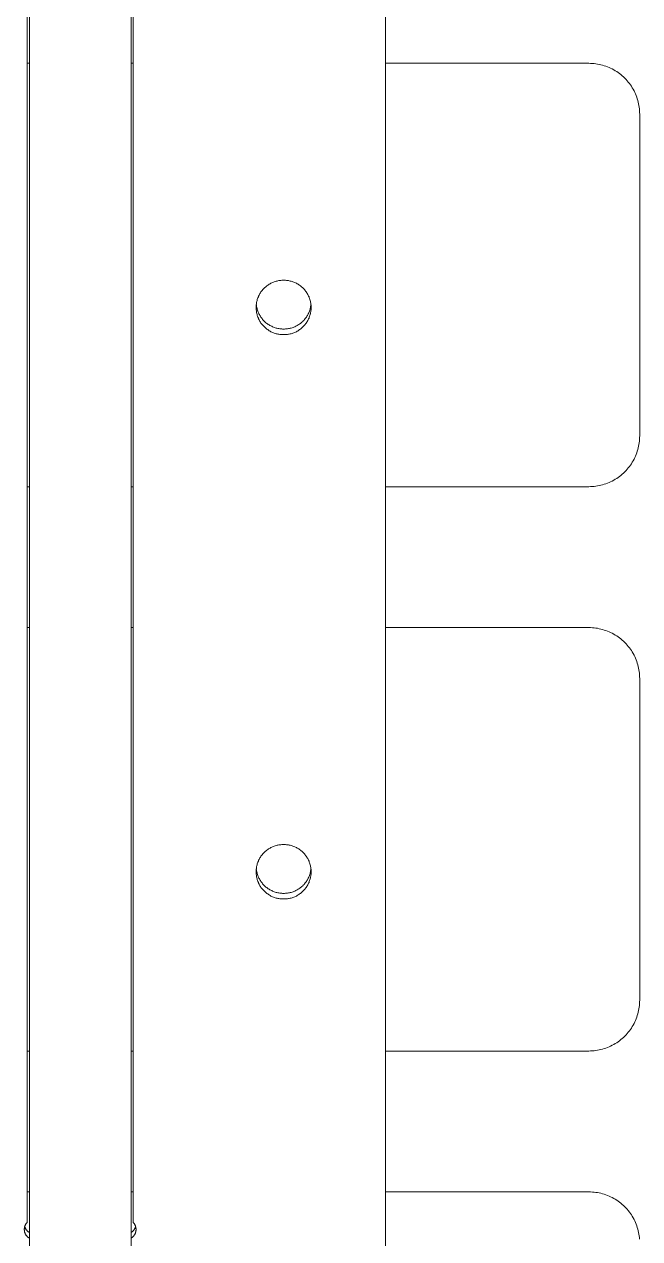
# Model space of a CAD drawing. Header units: millimetres. Extents: x -80 to 4518, y -398 to 2524.
# Drawn here: x 1636.2 to 1696.7, y 1867.6 to 1987 of the extents above; entities that cross this region are included whole.
import ezdxf

# ---------------------------------------------------------------- set-up
doc = ezdxf.new("R2010")
doc.units = ezdxf.units.MM
doc.layers.add('ZANO_R', color=7, linetype='Continuous', lineweight=0)

msp = doc.modelspace()

# ---------------------------------------------------------------- linework, layer by layer
at = {"layer": 'ZANO_R'}
for p, q in [((1636.68, 1733.85), (1636.68, 2259)), ((1646.68, 1733.85), (1646.68, 2259)), ((1671.68, 2259), (1671.68, 1833.46)), ((1636.48, 2049.04), (1636.48, 1869.22)), ((1646.88, 1869.22), (1646.88, 2049.04)), ((1636.48, 1983.13), (1636.68, 1983.13)), ((1646.68, 1983.13), (1646.88, 1983.13)), ((1671.68, 1983.13), (1691.68, 1983.13)), ((1691.68, 1983.13), (1691.85, 1983.12)), ((1691.85, 1983.12), (1692.02, 1983.12)), ((1692.02, 1983.12), (1692.19, 1983.1)), ((1692.19, 1983.1), (1692.36, 1983.08)), ((1692.36, 1983.08), (1692.53, 1983.05)), ((1692.53, 1983.05), (1692.69, 1983.02)), ((1692.69, 1983.02), (1692.86, 1982.98)), ((1692.86, 1982.98), (1693.02, 1982.94)), ((1693.02, 1982.94), (1693.19, 1982.89)), ((1693.19, 1982.89), (1693.35, 1982.84)), ((1693.35, 1982.84), (1693.51, 1982.78)), ((1693.51, 1982.78), (1693.67, 1982.71)), ((1693.67, 1982.71), (1693.82, 1982.64)), ((1693.82, 1982.64), (1693.98, 1982.57)), ((1693.98, 1982.57), (1694.13, 1982.49)), ((1694.13, 1982.49), (1694.27, 1982.4)), ((1694.27, 1982.4), (1694.42, 1982.31)), ((1694.42, 1982.31), (1694.56, 1982.21)), ((1694.56, 1982.21), (1694.7, 1982.11)), ((1694.7, 1982.11), (1694.83, 1982.01)), ((1694.83, 1982.01), (1694.96, 1981.9)), ((1694.96, 1981.9), (1695.09, 1981.78)), ((1695.09, 1981.78), (1695.21, 1981.66)), ((1695.21, 1981.66), (1695.33, 1981.54)), ((1695.33, 1981.54), (1695.44, 1981.41)), ((1695.44, 1981.41), (1695.55, 1981.28)), ((1695.55, 1981.28), (1695.66, 1981.15)), ((1695.66, 1981.15), (1695.76, 1981.01)), ((1695.76, 1981.01), (1695.86, 1980.87)), ((1695.86, 1980.87), (1695.95, 1980.72)), ((1695.95, 1980.72), (1696.03, 1980.58)), ((1696.03, 1980.58), (1696.12, 1980.43)), ((1696.12, 1980.43), (1696.19, 1980.27)), ((1696.19, 1980.27), (1696.26, 1980.12)), ((1696.26, 1980.12), (1696.33, 1979.96)), ((1696.33, 1979.96), (1696.39, 1979.8)), ((1696.39, 1979.8), (1696.44, 1979.64)), ((1696.44, 1979.64), (1696.49, 1979.48)), ((1696.49, 1979.48), (1696.53, 1979.31)), ((1696.53, 1979.31), (1696.57, 1979.14)), ((1696.57, 1979.14), (1696.6, 1978.98)), ((1696.6, 1978.98), (1696.63, 1978.81)), ((1696.63, 1978.81), (1696.65, 1978.64)), ((1696.65, 1978.64), (1696.66, 1978.47)), ((1696.66, 1978.47), (1696.67, 1978.3)), ((1696.67, 1978.3), (1696.68, 1978.13)), ((1696.68, 1974.24), (1696.68, 1978.13)), ((1696.68, 1946.51), (1696.68, 1974.24)), ((1659.69, 1960.95), (1659.63, 1960.88)), ((1659.75, 1961.01), (1659.69, 1960.95)), ((1659.82, 1961.08), (1659.75, 1961.01)), ((1659.89, 1961.14), (1659.82, 1961.08)), ((1659.96, 1961.2), (1659.89, 1961.14)), ((1660.03, 1961.26), (1659.96, 1961.2)), ((1660.11, 1961.31), (1660.03, 1961.26)), ((1660.18, 1961.36), (1660.11, 1961.31)), ((1660.26, 1961.41), (1660.18, 1961.36)), ((1660.34, 1961.46), (1660.26, 1961.41)), ((1660.42, 1961.51), (1660.34, 1961.46)), ((1660.51, 1961.55), (1660.42, 1961.51)), ((1660.59, 1961.58), (1660.51, 1961.55)), ((1660.68, 1961.62), (1660.59, 1961.58)), ((1660.76, 1961.65), (1660.68, 1961.62)), ((1660.85, 1961.68), (1660.76, 1961.65)), ((1660.94, 1961.71), (1660.85, 1961.68)), ((1661.03, 1961.73), (1660.94, 1961.71)), ((1661.12, 1961.75), (1661.03, 1961.73)), ((1661.21, 1961.77), (1661.12, 1961.75)), ((1661.31, 1961.78), (1661.21, 1961.77)), ((1661.4, 1961.79), (1661.31, 1961.78)), ((1661.49, 1961.8), (1661.4, 1961.79)), ((1661.58, 1961.8), (1661.49, 1961.8)), ((1661.68, 1961.8), (1661.58, 1961.8)), ((1661.77, 1961.8), (1661.68, 1961.8)), ((1661.86, 1961.8), (1661.77, 1961.8)), ((1661.95, 1961.79), (1661.86, 1961.8)), ((1662.05, 1961.78), (1661.95, 1961.79)), ((1662.14, 1961.77), (1662.05, 1961.78)), ((1662.23, 1961.75), (1662.14, 1961.77)), ((1662.32, 1961.73), (1662.23, 1961.75)), ((1662.41, 1961.71), (1662.32, 1961.73)), ((1662.5, 1961.68), (1662.41, 1961.71)), ((1662.59, 1961.65), (1662.5, 1961.68)), ((1662.67, 1961.62), (1662.59, 1961.65)), ((1662.76, 1961.58), (1662.67, 1961.62)), ((1662.85, 1961.55), (1662.76, 1961.58)), ((1662.93, 1961.51), (1662.85, 1961.55)), ((1663.01, 1961.46), (1662.93, 1961.51)), ((1663.09, 1961.41), (1663.01, 1961.46)), ((1663.17, 1961.36), (1663.09, 1961.41)), ((1663.25, 1961.31), (1663.17, 1961.36)), ((1663.32, 1961.26), (1663.25, 1961.31)), ((1663.39, 1961.2), (1663.32, 1961.26)), ((1663.46, 1961.14), (1663.39, 1961.2)), ((1663.53, 1961.08), (1663.46, 1961.14)), ((1663.6, 1961.01), (1663.53, 1961.08)), ((1663.66, 1960.95), (1663.6, 1961.01)), ((1663.73, 1960.88), (1663.66, 1960.95)), ((1659.04, 1959.73), (1659.02, 1959.64)), ((1659.07, 1959.82), (1659.04, 1959.73)), ((1659.09, 1959.91), (1659.07, 1959.82)), ((1659.12, 1960), (1659.09, 1959.91)), ((1659.15, 1960.08), (1659.12, 1960)), ((1659.19, 1960.17), (1659.15, 1960.08)), ((1659.22, 1960.25), (1659.19, 1960.17)), ((1659.26, 1960.34), (1659.22, 1960.25)), ((1659.31, 1960.42), (1659.26, 1960.34)), ((1659.35, 1960.5), (1659.31, 1960.42)), ((1659.4, 1960.58), (1659.35, 1960.5)), ((1659.45, 1960.66), (1659.4, 1960.58)), ((1659.51, 1960.73), (1659.45, 1960.66)), ((1659.57, 1960.81), (1659.51, 1960.73)), ((1659.63, 1960.88), (1659.57, 1960.81)), ((1663.79, 1960.81), (1663.73, 1960.88)), ((1663.84, 1960.73), (1663.79, 1960.81)), ((1663.9, 1960.66), (1663.84, 1960.73)), ((1663.95, 1960.58), (1663.9, 1960.66)), ((1664, 1960.5), (1663.95, 1960.58)), ((1664.04, 1960.42), (1664, 1960.5)), ((1664.09, 1960.34), (1664.04, 1960.42)), ((1664.13, 1960.25), (1664.09, 1960.34)), ((1664.17, 1960.17), (1664.13, 1960.25)), ((1664.2, 1960.08), (1664.17, 1960.17)), ((1664.23, 1960), (1664.2, 1960.08)), ((1664.26, 1959.91), (1664.23, 1960)), ((1664.29, 1959.82), (1664.26, 1959.91)), ((1664.31, 1959.73), (1664.29, 1959.82)), ((1664.33, 1959.64), (1664.31, 1959.73)), ((1658.99, 1959.36), (1658.98, 1959.27)), ((1658.98, 1959.27), (1658.98, 1959.18)), ((1658.98, 1959.18), (1658.98, 1959.08)), ((1658.98, 1959.08), (1658.98, 1958.99)), ((1658.98, 1958.99), (1658.99, 1958.9)), ((1659, 1959.45), (1658.99, 1959.36)), ((1659, 1959.31), (1658.99, 1959.41)), ((1658.99, 1958.9), (1659, 1958.8)), ((1659.01, 1959.55), (1659, 1959.45)), ((1659.02, 1959.22), (1659, 1959.31)), ((1659, 1958.8), (1659.01, 1958.71)), ((1659.02, 1959.64), (1659.01, 1959.55)), ((1659.01, 1958.71), (1659.02, 1958.62)), ((1659.04, 1959.13), (1659.02, 1959.22)), ((1659.02, 1958.62), (1659.04, 1958.53)), ((1659.06, 1959.04), (1659.04, 1959.13)), ((1659.08, 1958.95), (1659.06, 1959.04)), ((1659.11, 1958.86), (1659.08, 1958.95)), ((1659.14, 1958.77), (1659.11, 1958.86)), ((1659.17, 1958.68), (1659.14, 1958.77)), ((1659.21, 1958.59), (1659.17, 1958.68)), ((1659.25, 1958.51), (1659.21, 1958.59)), ((1664.14, 1958.59), (1664.1, 1958.51)), ((1664.18, 1958.68), (1664.14, 1958.59)), ((1664.21, 1958.77), (1664.18, 1958.68)), ((1664.24, 1958.86), (1664.21, 1958.77)), ((1664.27, 1958.95), (1664.24, 1958.86)), ((1664.29, 1959.04), (1664.27, 1958.95)), ((1664.32, 1959.13), (1664.29, 1959.04)), ((1664.31, 1958.53), (1664.33, 1958.62)), ((1664.33, 1959.22), (1664.32, 1959.13)), ((1664.34, 1959.55), (1664.33, 1959.64)), ((1664.35, 1959.31), (1664.33, 1959.22)), ((1664.33, 1958.62), (1664.34, 1958.71)), ((1664.36, 1959.45), (1664.34, 1959.55)), ((1664.34, 1958.71), (1664.36, 1958.8)), ((1664.36, 1959.41), (1664.35, 1959.31)), ((1664.37, 1959.36), (1664.36, 1959.45)), ((1664.36, 1958.8), (1664.37, 1958.9)), ((1664.37, 1959.27), (1664.37, 1959.36)), ((1664.38, 1959.18), (1664.37, 1959.27)), ((1664.37, 1958.99), (1664.38, 1959.08)), ((1664.37, 1958.9), (1664.37, 1958.99)), ((1664.38, 1959.08), (1664.38, 1959.18)), ((1659.04, 1958.53), (1659.07, 1958.44)), ((1659.07, 1958.44), (1659.09, 1958.35)), ((1659.09, 1958.35), (1659.12, 1958.26)), ((1659.12, 1958.26), (1659.15, 1958.18)), ((1659.15, 1958.18), (1659.19, 1958.09)), ((1659.19, 1958.09), (1659.22, 1958)), ((1659.22, 1958), (1659.26, 1957.92)), ((1659.3, 1958.43), (1659.25, 1958.51)), ((1659.26, 1957.92), (1659.31, 1957.84)), ((1659.34, 1958.34), (1659.3, 1958.43)), ((1659.31, 1957.84), (1659.35, 1957.76)), ((1659.39, 1958.26), (1659.34, 1958.34)), ((1659.35, 1957.76), (1659.4, 1957.68)), ((1659.44, 1958.19), (1659.39, 1958.26)), ((1659.4, 1957.68), (1659.45, 1957.6)), ((1659.5, 1958.11), (1659.44, 1958.19)), ((1659.45, 1957.6), (1659.51, 1957.53)), ((1659.55, 1958.03), (1659.5, 1958.11)), ((1659.51, 1957.53), (1659.57, 1957.45)), ((1659.61, 1957.96), (1659.55, 1958.03)), ((1659.57, 1957.45), (1659.63, 1957.38)), ((1659.67, 1957.89), (1659.61, 1957.96)), ((1659.63, 1957.38), (1659.69, 1957.31)), ((1659.74, 1957.82), (1659.67, 1957.89)), ((1659.8, 1957.76), (1659.74, 1957.82)), ((1659.87, 1957.69), (1659.8, 1957.76)), ((1659.94, 1957.63), (1659.87, 1957.69)), ((1660.02, 1957.57), (1659.94, 1957.63)), ((1660.09, 1957.52), (1660.02, 1957.57)), ((1660.17, 1957.46), (1660.09, 1957.52)), ((1660.25, 1957.41), (1660.17, 1957.46)), ((1660.33, 1957.36), (1660.25, 1957.41)), ((1660.41, 1957.32), (1660.33, 1957.36)), ((1663.02, 1957.36), (1662.94, 1957.32)), ((1663.1, 1957.41), (1663.02, 1957.36)), ((1663.18, 1957.46), (1663.1, 1957.41)), ((1663.26, 1957.52), (1663.18, 1957.46)), ((1663.33, 1957.57), (1663.26, 1957.52)), ((1663.41, 1957.63), (1663.33, 1957.57)), ((1663.48, 1957.69), (1663.41, 1957.63)), ((1663.55, 1957.76), (1663.48, 1957.69)), ((1663.61, 1957.82), (1663.55, 1957.76)), ((1663.68, 1957.89), (1663.61, 1957.82)), ((1663.66, 1957.31), (1663.73, 1957.38)), ((1663.74, 1957.96), (1663.68, 1957.89)), ((1663.73, 1957.38), (1663.79, 1957.45)), ((1663.8, 1958.03), (1663.74, 1957.96)), ((1663.79, 1957.45), (1663.84, 1957.53)), ((1663.86, 1958.11), (1663.8, 1958.03)), ((1663.84, 1957.53), (1663.9, 1957.6)), ((1663.91, 1958.19), (1663.86, 1958.11)), ((1663.9, 1957.6), (1663.95, 1957.68)), ((1663.96, 1958.26), (1663.91, 1958.19)), ((1663.95, 1957.68), (1664, 1957.76)), ((1664.01, 1958.34), (1663.96, 1958.26)), ((1664, 1957.76), (1664.04, 1957.84)), ((1664.06, 1958.43), (1664.01, 1958.34)), ((1664.04, 1957.84), (1664.09, 1957.92)), ((1664.1, 1958.51), (1664.06, 1958.43)), ((1664.09, 1957.92), (1664.13, 1958)), ((1664.13, 1958), (1664.17, 1958.09)), ((1664.17, 1958.09), (1664.2, 1958.18)), ((1664.2, 1958.18), (1664.23, 1958.26)), ((1664.23, 1958.26), (1664.26, 1958.35)), ((1664.26, 1958.35), (1664.29, 1958.44)), ((1664.29, 1958.44), (1664.31, 1958.53)), ((1659.69, 1957.31), (1659.75, 1957.25)), ((1659.75, 1957.25), (1659.82, 1957.18)), ((1659.82, 1957.18), (1659.89, 1957.12)), ((1659.89, 1957.12), (1659.96, 1957.06)), ((1659.96, 1957.06), (1660.03, 1957)), ((1660.03, 1957), (1660.11, 1956.95)), ((1660.11, 1956.95), (1660.18, 1956.89)), ((1660.18, 1956.89), (1660.26, 1956.84)), ((1660.26, 1956.84), (1660.34, 1956.8)), ((1660.34, 1956.8), (1660.42, 1956.75)), ((1660.5, 1957.28), (1660.41, 1957.32)), ((1660.42, 1956.75), (1660.51, 1956.71)), ((1660.58, 1957.24), (1660.5, 1957.28)), ((1660.51, 1956.71), (1660.59, 1956.67)), ((1660.67, 1957.2), (1660.58, 1957.24)), ((1660.59, 1956.67), (1660.68, 1956.64)), ((1660.76, 1957.17), (1660.67, 1957.2)), ((1660.68, 1956.64), (1660.76, 1956.61)), ((1660.84, 1957.14), (1660.76, 1957.17)), ((1660.76, 1956.61), (1660.85, 1956.58)), ((1660.93, 1957.11), (1660.84, 1957.14)), ((1660.85, 1956.58), (1660.94, 1956.55)), ((1661.02, 1957.09), (1660.93, 1957.11)), ((1660.94, 1956.55), (1661.03, 1956.53)), ((1661.12, 1957.07), (1661.02, 1957.09)), ((1661.03, 1956.53), (1661.12, 1956.51)), ((1661.21, 1957.05), (1661.12, 1957.07)), ((1661.12, 1956.51), (1661.21, 1956.49)), ((1661.3, 1957.03), (1661.21, 1957.05)), ((1661.21, 1956.49), (1661.31, 1956.48)), ((1661.39, 1957.02), (1661.3, 1957.03)), ((1661.31, 1956.48), (1661.4, 1956.47)), ((1661.49, 1957.02), (1661.39, 1957.02)), ((1661.4, 1956.47), (1661.49, 1956.46)), ((1661.58, 1957.01), (1661.49, 1957.02)), ((1661.49, 1956.46), (1661.58, 1956.46)), ((1661.68, 1957.01), (1661.58, 1957.01)), ((1661.58, 1956.46), (1661.68, 1956.46)), ((1661.77, 1957.01), (1661.68, 1957.01)), ((1661.68, 1956.46), (1661.77, 1956.46)), ((1661.86, 1957.02), (1661.77, 1957.01)), ((1661.77, 1956.46), (1661.86, 1956.46)), ((1661.96, 1957.02), (1661.86, 1957.02)), ((1661.86, 1956.46), (1661.95, 1956.47)), ((1661.95, 1956.47), (1662.05, 1956.48)), ((1662.05, 1957.03), (1661.96, 1957.02)), ((1662.14, 1957.05), (1662.05, 1957.03)), ((1662.05, 1956.48), (1662.14, 1956.49)), ((1662.24, 1957.07), (1662.14, 1957.05)), ((1662.14, 1956.49), (1662.23, 1956.51)), ((1662.23, 1956.51), (1662.32, 1956.53)), ((1662.33, 1957.09), (1662.24, 1957.07)), ((1662.32, 1956.53), (1662.41, 1956.55)), ((1662.42, 1957.11), (1662.33, 1957.09)), ((1662.41, 1956.55), (1662.5, 1956.58)), ((1662.51, 1957.14), (1662.42, 1957.11)), ((1662.5, 1956.58), (1662.59, 1956.61)), ((1662.6, 1957.17), (1662.51, 1957.14)), ((1662.59, 1956.61), (1662.67, 1956.64)), ((1662.68, 1957.2), (1662.6, 1957.17)), ((1662.67, 1956.64), (1662.76, 1956.67)), ((1662.77, 1957.24), (1662.68, 1957.2)), ((1662.76, 1956.67), (1662.85, 1956.71)), ((1662.86, 1957.28), (1662.77, 1957.24)), ((1662.85, 1956.71), (1662.93, 1956.75)), ((1662.94, 1957.32), (1662.86, 1957.28)), ((1662.93, 1956.75), (1663.01, 1956.8)), ((1663.01, 1956.8), (1663.09, 1956.84)), ((1663.09, 1956.84), (1663.17, 1956.89)), ((1663.17, 1956.89), (1663.25, 1956.95)), ((1663.25, 1956.95), (1663.32, 1957)), ((1663.32, 1957), (1663.39, 1957.06)), ((1663.39, 1957.06), (1663.46, 1957.12)), ((1663.46, 1957.12), (1663.53, 1957.18)), ((1663.53, 1957.18), (1663.6, 1957.25)), ((1663.6, 1957.25), (1663.66, 1957.31)), ((1696.57, 1945.5), (1696.53, 1945.33)), ((1696.6, 1945.66), (1696.57, 1945.5)), ((1696.63, 1945.83), (1696.6, 1945.66)), ((1696.65, 1946), (1696.63, 1945.83)), ((1696.66, 1946.17), (1696.65, 1946)), ((1696.67, 1946.34), (1696.66, 1946.17)), ((1696.68, 1946.51), (1696.67, 1946.34)), ((1696.12, 1944.21), (1696.03, 1944.06)), ((1696.19, 1944.37), (1696.12, 1944.21)), ((1696.26, 1944.52), (1696.19, 1944.37)), ((1696.33, 1944.68), (1696.26, 1944.52)), ((1696.39, 1944.84), (1696.33, 1944.68)), ((1696.44, 1945), (1696.39, 1944.84)), ((1696.49, 1945.16), (1696.44, 1945)), ((1696.53, 1945.33), (1696.49, 1945.16)), ((1695.33, 1943.1), (1695.21, 1942.98)), ((1695.44, 1943.23), (1695.33, 1943.1)), ((1695.55, 1943.36), (1695.44, 1943.23)), ((1695.66, 1943.49), (1695.55, 1943.36)), ((1695.76, 1943.63), (1695.66, 1943.49)), ((1695.86, 1943.77), (1695.76, 1943.63)), ((1695.95, 1943.92), (1695.86, 1943.77)), ((1696.03, 1944.06), (1695.95, 1943.92)), ((1693.51, 1941.86), (1693.35, 1941.8)), ((1693.67, 1941.93), (1693.51, 1941.86)), ((1693.82, 1942), (1693.67, 1941.93)), ((1693.98, 1942.07), (1693.82, 1942)), ((1694.13, 1942.15), (1693.98, 1942.07)), ((1694.27, 1942.24), (1694.13, 1942.15)), ((1694.42, 1942.33), (1694.27, 1942.24)), ((1694.56, 1942.43), (1694.42, 1942.33)), ((1694.7, 1942.53), (1694.56, 1942.43)), ((1694.83, 1942.63), (1694.7, 1942.53)), ((1694.96, 1942.74), (1694.83, 1942.63)), ((1695.09, 1942.86), (1694.96, 1942.74)), ((1695.21, 1942.98), (1695.09, 1942.86)), ((1636.68, 1941.51), (1636.48, 1941.51)), ((1646.88, 1941.51), (1646.68, 1941.51)), ((1691.68, 1941.51), (1671.68, 1941.51)), ((1691.85, 1941.52), (1691.68, 1941.51)), ((1692.02, 1941.52), (1691.85, 1941.52)), ((1692.19, 1941.54), (1692.02, 1941.52)), ((1692.36, 1941.56), (1692.19, 1941.54)), ((1692.53, 1941.59), (1692.36, 1941.56)), ((1692.69, 1941.62), (1692.53, 1941.59)), ((1692.86, 1941.66), (1692.69, 1941.62)), ((1693.02, 1941.7), (1692.86, 1941.66)), ((1693.19, 1941.75), (1693.02, 1941.7)), ((1693.35, 1941.8), (1693.19, 1941.75)), ((1636.48, 1927.67), (1636.68, 1927.67)), ((1646.68, 1927.67), (1646.88, 1927.67)), ((1671.68, 1927.67), (1691.68, 1927.67)), ((1691.68, 1927.67), (1691.85, 1927.67)), ((1691.85, 1927.67), (1692.02, 1927.66)), ((1692.02, 1927.66), (1692.19, 1927.64)), ((1692.19, 1927.64), (1692.36, 1927.62)), ((1692.36, 1927.62), (1692.53, 1927.6)), ((1692.53, 1927.6), (1692.69, 1927.56)), ((1692.69, 1927.56), (1692.86, 1927.53)), ((1692.86, 1927.53), (1693.02, 1927.48)), ((1693.02, 1927.48), (1693.19, 1927.43)), ((1693.19, 1927.43), (1693.35, 1927.38)), ((1693.35, 1927.38), (1693.51, 1927.32)), ((1693.51, 1927.32), (1693.67, 1927.25)), ((1693.67, 1927.25), (1693.82, 1927.18)), ((1693.82, 1927.18), (1693.98, 1927.11)), ((1693.98, 1927.11), (1694.13, 1927.03)), ((1694.13, 1927.03), (1694.27, 1926.94)), ((1694.27, 1926.94), (1694.42, 1926.85)), ((1694.42, 1926.85), (1694.56, 1926.75)), ((1694.56, 1926.75), (1694.7, 1926.65)), ((1694.7, 1926.65), (1694.83, 1926.55)), ((1694.83, 1926.55), (1694.96, 1926.44)), ((1694.96, 1926.44), (1695.09, 1926.32)), ((1695.09, 1926.32), (1695.21, 1926.2)), ((1695.21, 1926.2), (1695.33, 1926.08)), ((1695.33, 1926.08), (1695.44, 1925.95)), ((1695.44, 1925.95), (1695.55, 1925.82)), ((1695.55, 1925.82), (1695.66, 1925.69)), ((1695.66, 1925.69), (1695.76, 1925.55)), ((1695.76, 1925.55), (1695.86, 1925.41)), ((1695.86, 1925.41), (1695.95, 1925.27)), ((1695.95, 1925.27), (1696.03, 1925.12)), ((1696.03, 1925.12), (1696.12, 1924.97)), ((1696.12, 1924.97), (1696.19, 1924.82)), ((1696.19, 1924.82), (1696.26, 1924.66)), ((1696.26, 1924.66), (1696.33, 1924.5)), ((1696.33, 1924.5), (1696.39, 1924.34)), ((1696.39, 1924.34), (1696.44, 1924.18)), ((1696.44, 1924.18), (1696.49, 1924.02)), ((1696.49, 1924.02), (1696.53, 1923.85)), ((1696.53, 1923.85), (1696.57, 1923.69)), ((1696.57, 1923.69), (1696.6, 1923.52)), ((1696.6, 1923.52), (1696.63, 1923.35)), ((1696.63, 1923.35), (1696.65, 1923.18)), ((1696.65, 1923.18), (1696.66, 1923.01)), ((1696.66, 1923.01), (1696.67, 1922.84)), ((1696.67, 1922.84), (1696.68, 1922.67)), ((1696.68, 1918.78), (1696.68, 1922.67)), ((1696.68, 1891.05), (1696.68, 1918.78)), ((1660.42, 1906.05), (1660.34, 1906)), ((1660.51, 1906.09), (1660.42, 1906.05)), ((1660.59, 1906.13), (1660.51, 1906.09)), ((1660.68, 1906.16), (1660.59, 1906.13)), ((1660.76, 1906.19), (1660.68, 1906.16)), ((1660.85, 1906.22), (1660.76, 1906.19)), ((1660.94, 1906.25), (1660.85, 1906.22)), ((1661.03, 1906.27), (1660.94, 1906.25)), ((1661.12, 1906.29), (1661.03, 1906.27)), ((1661.21, 1906.31), (1661.12, 1906.29)), ((1661.31, 1906.32), (1661.21, 1906.31)), ((1661.4, 1906.33), (1661.31, 1906.32)), ((1661.49, 1906.34), (1661.4, 1906.33)), ((1661.58, 1906.34), (1661.49, 1906.34)), ((1661.68, 1906.34), (1661.58, 1906.34)), ((1661.77, 1906.34), (1661.68, 1906.34)), ((1661.86, 1906.34), (1661.77, 1906.34)), ((1661.95, 1906.33), (1661.86, 1906.34)), ((1662.05, 1906.32), (1661.95, 1906.33)), ((1662.14, 1906.31), (1662.05, 1906.32)), ((1662.23, 1906.29), (1662.14, 1906.31)), ((1662.32, 1906.27), (1662.23, 1906.29)), ((1662.41, 1906.25), (1662.32, 1906.27)), ((1662.5, 1906.22), (1662.41, 1906.25)), ((1662.59, 1906.19), (1662.5, 1906.22)), ((1662.67, 1906.16), (1662.59, 1906.19)), ((1662.76, 1906.13), (1662.67, 1906.16)), ((1662.85, 1906.09), (1662.76, 1906.13)), ((1662.93, 1906.05), (1662.85, 1906.09)), ((1663.01, 1906), (1662.93, 1906.05)), ((1659.26, 1904.88), (1659.22, 1904.8)), ((1659.31, 1904.96), (1659.26, 1904.88)), ((1659.35, 1905.04), (1659.31, 1904.96)), ((1659.4, 1905.12), (1659.35, 1905.04)), ((1659.45, 1905.2), (1659.4, 1905.12)), ((1659.51, 1905.27), (1659.45, 1905.2)), ((1659.57, 1905.35), (1659.51, 1905.27)), ((1659.63, 1905.42), (1659.57, 1905.35)), ((1659.69, 1905.49), (1659.63, 1905.42)), ((1659.75, 1905.55), (1659.69, 1905.49)), ((1659.82, 1905.62), (1659.75, 1905.55)), ((1659.89, 1905.68), (1659.82, 1905.62)), ((1659.96, 1905.74), (1659.89, 1905.68)), ((1660.03, 1905.8), (1659.96, 1905.74)), ((1660.11, 1905.85), (1660.03, 1905.8)), ((1660.18, 1905.91), (1660.11, 1905.85)), ((1660.26, 1905.96), (1660.18, 1905.91)), ((1660.34, 1906), (1660.26, 1905.96)), ((1663.09, 1905.96), (1663.01, 1906)), ((1663.17, 1905.91), (1663.09, 1905.96)), ((1663.25, 1905.85), (1663.17, 1905.91)), ((1663.32, 1905.8), (1663.25, 1905.85)), ((1663.39, 1905.74), (1663.32, 1905.8)), ((1663.46, 1905.68), (1663.39, 1905.74)), ((1663.53, 1905.62), (1663.46, 1905.68)), ((1663.6, 1905.55), (1663.53, 1905.62)), ((1663.66, 1905.49), (1663.6, 1905.55)), ((1663.73, 1905.42), (1663.66, 1905.49)), ((1663.79, 1905.35), (1663.73, 1905.42)), ((1663.84, 1905.27), (1663.79, 1905.35)), ((1663.9, 1905.2), (1663.84, 1905.27)), ((1663.95, 1905.12), (1663.9, 1905.2)), ((1664, 1905.04), (1663.95, 1905.12)), ((1664.04, 1904.96), (1664, 1905.04)), ((1664.09, 1904.88), (1664.04, 1904.96)), ((1664.13, 1904.8), (1664.09, 1904.88)), ((1658.99, 1903.9), (1658.98, 1903.81)), ((1658.98, 1903.81), (1658.98, 1903.72)), ((1658.98, 1903.72), (1658.98, 1903.62)), ((1659, 1903.99), (1658.99, 1903.9)), ((1659, 1903.86), (1658.99, 1903.95)), ((1659.01, 1904.09), (1659, 1903.99)), ((1659.02, 1903.76), (1659, 1903.86)), ((1659.02, 1904.18), (1659.01, 1904.09)), ((1659.04, 1904.27), (1659.02, 1904.18)), ((1659.04, 1903.67), (1659.02, 1903.76)), ((1659.07, 1904.36), (1659.04, 1904.27)), ((1659.06, 1903.58), (1659.04, 1903.67)), ((1659.09, 1904.45), (1659.07, 1904.36)), ((1659.12, 1904.54), (1659.09, 1904.45)), ((1659.15, 1904.62), (1659.12, 1904.54)), ((1659.19, 1904.71), (1659.15, 1904.62)), ((1659.22, 1904.8), (1659.19, 1904.71)), ((1664.17, 1904.71), (1664.13, 1904.8)), ((1664.2, 1904.62), (1664.17, 1904.71)), ((1664.23, 1904.54), (1664.2, 1904.62)), ((1664.26, 1904.45), (1664.23, 1904.54)), ((1664.29, 1904.36), (1664.26, 1904.45)), ((1664.31, 1904.27), (1664.29, 1904.36)), ((1664.32, 1903.67), (1664.29, 1903.58)), ((1664.33, 1904.18), (1664.31, 1904.27)), ((1664.33, 1903.76), (1664.32, 1903.67)), ((1664.34, 1904.09), (1664.33, 1904.18)), ((1664.35, 1903.86), (1664.33, 1903.76)), ((1664.36, 1903.99), (1664.34, 1904.09)), ((1664.36, 1903.95), (1664.35, 1903.86)), ((1664.37, 1903.9), (1664.36, 1903.99)), ((1664.37, 1903.81), (1664.37, 1903.9)), ((1664.38, 1903.72), (1664.37, 1903.81)), ((1664.38, 1903.62), (1664.38, 1903.72)), ((1658.98, 1903.62), (1658.98, 1903.53)), ((1658.98, 1903.53), (1658.99, 1903.44)), ((1658.99, 1903.44), (1659, 1903.35)), ((1659, 1903.35), (1659.01, 1903.25)), ((1659.01, 1903.25), (1659.02, 1903.16)), ((1659.02, 1903.16), (1659.04, 1903.07)), ((1659.04, 1903.07), (1659.07, 1902.98)), ((1659.08, 1903.49), (1659.06, 1903.58)), ((1659.07, 1902.98), (1659.09, 1902.89)), ((1659.11, 1903.4), (1659.08, 1903.49)), ((1659.09, 1902.89), (1659.12, 1902.8)), ((1659.14, 1903.31), (1659.11, 1903.4)), ((1659.12, 1902.8), (1659.15, 1902.72)), ((1659.17, 1903.22), (1659.14, 1903.31)), ((1659.15, 1902.72), (1659.19, 1902.63)), ((1659.21, 1903.14), (1659.17, 1903.22)), ((1659.19, 1902.63), (1659.22, 1902.55)), ((1659.25, 1903.05), (1659.21, 1903.14)), ((1659.22, 1902.55), (1659.26, 1902.46)), ((1659.3, 1902.97), (1659.25, 1903.05)), ((1659.26, 1902.46), (1659.31, 1902.38)), ((1659.34, 1902.89), (1659.3, 1902.97)), ((1659.39, 1902.81), (1659.34, 1902.89)), ((1659.44, 1902.73), (1659.39, 1902.81)), ((1659.5, 1902.65), (1659.44, 1902.73)), ((1659.55, 1902.58), (1659.5, 1902.65)), ((1659.61, 1902.5), (1659.55, 1902.58)), ((1659.67, 1902.43), (1659.61, 1902.5)), ((1663.74, 1902.5), (1663.68, 1902.43)), ((1663.8, 1902.58), (1663.74, 1902.5)), ((1663.86, 1902.65), (1663.8, 1902.58)), ((1663.91, 1902.73), (1663.86, 1902.65)), ((1663.96, 1902.81), (1663.91, 1902.73)), ((1664.01, 1902.89), (1663.96, 1902.81)), ((1664.06, 1902.97), (1664.01, 1902.89)), ((1664.04, 1902.38), (1664.09, 1902.46)), ((1664.1, 1903.05), (1664.06, 1902.97)), ((1664.09, 1902.46), (1664.13, 1902.55)), ((1664.14, 1903.14), (1664.1, 1903.05)), ((1664.13, 1902.55), (1664.17, 1902.63)), ((1664.18, 1903.22), (1664.14, 1903.14)), ((1664.17, 1902.63), (1664.2, 1902.72)), ((1664.21, 1903.31), (1664.18, 1903.22)), ((1664.2, 1902.72), (1664.23, 1902.8)), ((1664.24, 1903.4), (1664.21, 1903.31)), ((1664.23, 1902.8), (1664.26, 1902.89)), ((1664.27, 1903.49), (1664.24, 1903.4)), ((1664.26, 1902.89), (1664.29, 1902.98)), ((1664.29, 1903.58), (1664.27, 1903.49)), ((1664.29, 1902.98), (1664.31, 1903.07)), ((1664.31, 1903.07), (1664.33, 1903.16)), ((1664.33, 1903.16), (1664.34, 1903.25)), ((1664.34, 1903.25), (1664.36, 1903.35)), ((1664.36, 1903.35), (1664.37, 1903.44)), ((1664.37, 1903.53), (1664.38, 1903.62)), ((1664.37, 1903.44), (1664.37, 1903.53)), ((1659.31, 1902.38), (1659.35, 1902.3)), ((1659.35, 1902.3), (1659.4, 1902.22)), ((1659.4, 1902.22), (1659.45, 1902.14)), ((1659.45, 1902.14), (1659.51, 1902.07)), ((1659.51, 1902.07), (1659.57, 1901.99)), ((1659.57, 1901.99), (1659.63, 1901.92)), ((1659.63, 1901.92), (1659.69, 1901.85)), ((1659.74, 1902.36), (1659.67, 1902.43)), ((1659.69, 1901.85), (1659.75, 1901.79)), ((1659.8, 1902.3), (1659.74, 1902.36)), ((1659.75, 1901.79), (1659.82, 1901.72)), ((1659.87, 1902.23), (1659.8, 1902.3)), ((1659.82, 1901.72), (1659.89, 1901.66)), ((1659.94, 1902.17), (1659.87, 1902.23)), ((1659.89, 1901.66), (1659.96, 1901.6)), ((1660.02, 1902.11), (1659.94, 1902.17)), ((1659.96, 1901.6), (1660.03, 1901.54)), ((1660.09, 1902.06), (1660.02, 1902.11)), ((1660.03, 1901.54), (1660.11, 1901.49)), ((1660.17, 1902.01), (1660.09, 1902.06)), ((1660.11, 1901.49), (1660.18, 1901.44)), ((1660.25, 1901.95), (1660.17, 1902.01)), ((1660.18, 1901.44), (1660.26, 1901.39)), ((1660.33, 1901.91), (1660.25, 1901.95)), ((1660.26, 1901.39), (1660.34, 1901.34)), ((1660.41, 1901.86), (1660.33, 1901.91)), ((1660.34, 1901.34), (1660.42, 1901.29)), ((1660.5, 1901.82), (1660.41, 1901.86)), ((1660.42, 1901.29), (1660.51, 1901.25)), ((1660.58, 1901.78), (1660.5, 1901.82)), ((1660.51, 1901.25), (1660.59, 1901.22)), ((1660.67, 1901.74), (1660.58, 1901.78)), ((1660.76, 1901.71), (1660.67, 1901.74)), ((1660.84, 1901.68), (1660.76, 1901.71)), ((1660.93, 1901.65), (1660.84, 1901.68)), ((1661.02, 1901.63), (1660.93, 1901.65)), ((1661.12, 1901.61), (1661.02, 1901.63)), ((1661.21, 1901.59), (1661.12, 1901.61)), ((1661.3, 1901.58), (1661.21, 1901.59)), ((1661.39, 1901.57), (1661.3, 1901.58)), ((1661.49, 1901.56), (1661.39, 1901.57)), ((1661.58, 1901.55), (1661.49, 1901.56)), ((1661.68, 1901.55), (1661.58, 1901.55)), ((1661.77, 1901.55), (1661.68, 1901.55)), ((1661.86, 1901.56), (1661.77, 1901.55)), ((1661.96, 1901.57), (1661.86, 1901.56)), ((1662.05, 1901.58), (1661.96, 1901.57)), ((1662.14, 1901.59), (1662.05, 1901.58)), ((1662.24, 1901.61), (1662.14, 1901.59)), ((1662.33, 1901.63), (1662.24, 1901.61)), ((1662.42, 1901.65), (1662.33, 1901.63)), ((1662.51, 1901.68), (1662.42, 1901.65)), ((1662.6, 1901.71), (1662.51, 1901.68)), ((1662.68, 1901.74), (1662.6, 1901.71)), ((1662.77, 1901.78), (1662.68, 1901.74)), ((1662.76, 1901.22), (1662.85, 1901.25)), ((1662.86, 1901.82), (1662.77, 1901.78)), ((1662.85, 1901.25), (1662.93, 1901.29)), ((1662.94, 1901.86), (1662.86, 1901.82)), ((1662.93, 1901.29), (1663.01, 1901.34)), ((1663.02, 1901.91), (1662.94, 1901.86)), ((1663.01, 1901.34), (1663.09, 1901.39)), ((1663.1, 1901.95), (1663.02, 1901.91)), ((1663.09, 1901.39), (1663.17, 1901.44)), ((1663.18, 1902.01), (1663.1, 1901.95)), ((1663.17, 1901.44), (1663.25, 1901.49)), ((1663.26, 1902.06), (1663.18, 1902.01)), ((1663.25, 1901.49), (1663.32, 1901.54)), ((1663.33, 1902.11), (1663.26, 1902.06)), ((1663.32, 1901.54), (1663.39, 1901.6)), ((1663.41, 1902.17), (1663.33, 1902.11)), ((1663.39, 1901.6), (1663.46, 1901.66)), ((1663.48, 1902.23), (1663.41, 1902.17)), ((1663.46, 1901.66), (1663.53, 1901.72)), ((1663.55, 1902.3), (1663.48, 1902.23)), ((1663.53, 1901.72), (1663.6, 1901.79)), ((1663.61, 1902.36), (1663.55, 1902.3)), ((1663.6, 1901.79), (1663.66, 1901.85)), ((1663.68, 1902.43), (1663.61, 1902.36)), ((1663.66, 1901.85), (1663.73, 1901.92)), ((1663.73, 1901.92), (1663.79, 1901.99)), ((1663.79, 1901.99), (1663.84, 1902.07)), ((1663.84, 1902.07), (1663.9, 1902.14)), ((1663.9, 1902.14), (1663.95, 1902.22)), ((1663.95, 1902.22), (1664, 1902.3)), ((1664, 1902.3), (1664.04, 1902.38)), ((1660.59, 1901.22), (1660.68, 1901.18)), ((1660.68, 1901.18), (1660.76, 1901.15)), ((1660.76, 1901.15), (1660.85, 1901.12)), ((1660.85, 1901.12), (1660.94, 1901.09)), ((1660.94, 1901.09), (1661.03, 1901.07)), ((1661.03, 1901.07), (1661.12, 1901.05)), ((1661.12, 1901.05), (1661.21, 1901.03)), ((1661.21, 1901.03), (1661.31, 1901.02)), ((1661.31, 1901.02), (1661.4, 1901.01)), ((1661.4, 1901.01), (1661.49, 1901)), ((1661.49, 1901), (1661.58, 1901)), ((1661.58, 1901), (1661.68, 1901)), ((1661.68, 1901), (1661.77, 1901)), ((1661.77, 1901), (1661.86, 1901)), ((1661.86, 1901), (1661.95, 1901.01)), ((1661.95, 1901.01), (1662.05, 1901.02)), ((1662.05, 1901.02), (1662.14, 1901.03)), ((1662.14, 1901.03), (1662.23, 1901.05)), ((1662.23, 1901.05), (1662.32, 1901.07)), ((1662.32, 1901.07), (1662.41, 1901.09)), ((1662.41, 1901.09), (1662.5, 1901.12)), ((1662.5, 1901.12), (1662.59, 1901.15)), ((1662.59, 1901.15), (1662.67, 1901.18)), ((1662.67, 1901.18), (1662.76, 1901.22)), ((1696.65, 1890.54), (1696.63, 1890.37)), ((1696.66, 1890.71), (1696.65, 1890.54)), ((1696.67, 1890.88), (1696.66, 1890.71)), ((1696.68, 1891.05), (1696.67, 1890.88)), ((1696.39, 1889.38), (1696.33, 1889.22)), ((1696.44, 1889.54), (1696.39, 1889.38)), ((1696.49, 1889.71), (1696.44, 1889.54)), ((1696.53, 1889.87), (1696.49, 1889.71)), ((1696.57, 1890.04), (1696.53, 1889.87)), ((1696.6, 1890.21), (1696.57, 1890.04)), ((1696.63, 1890.37), (1696.6, 1890.21)), ((1695.76, 1888.17), (1695.66, 1888.03)), ((1695.86, 1888.31), (1695.76, 1888.17)), ((1695.95, 1888.46), (1695.86, 1888.31)), ((1696.03, 1888.6), (1695.95, 1888.46)), ((1696.12, 1888.75), (1696.03, 1888.6)), ((1696.19, 1888.91), (1696.12, 1888.75)), ((1696.26, 1889.06), (1696.19, 1888.91)), ((1696.33, 1889.22), (1696.26, 1889.06)), ((1694.56, 1886.97), (1694.42, 1886.87)), ((1694.7, 1887.07), (1694.56, 1886.97)), ((1694.83, 1887.18), (1694.7, 1887.07)), ((1694.96, 1887.29), (1694.83, 1887.18)), ((1695.09, 1887.4), (1694.96, 1887.29)), ((1695.21, 1887.52), (1695.09, 1887.4)), ((1695.33, 1887.64), (1695.21, 1887.52)), ((1695.44, 1887.77), (1695.33, 1887.64)), ((1695.55, 1887.9), (1695.44, 1887.77)), ((1695.66, 1888.03), (1695.55, 1887.9)), ((1636.68, 1886.05), (1636.48, 1886.05)), ((1646.88, 1886.05), (1646.68, 1886.05)), ((1691.68, 1886.05), (1671.68, 1886.05)), ((1691.85, 1886.06), (1691.68, 1886.05)), ((1692.02, 1886.07), (1691.85, 1886.06)), ((1692.19, 1886.08), (1692.02, 1886.07)), ((1692.36, 1886.1), (1692.19, 1886.08)), ((1692.53, 1886.13), (1692.36, 1886.1)), ((1692.69, 1886.16), (1692.53, 1886.13)), ((1692.86, 1886.2), (1692.69, 1886.16)), ((1693.02, 1886.24), (1692.86, 1886.2)), ((1693.19, 1886.29), (1693.02, 1886.24)), ((1693.35, 1886.34), (1693.19, 1886.29)), ((1693.51, 1886.4), (1693.35, 1886.34)), ((1693.67, 1886.47), (1693.51, 1886.4)), ((1693.82, 1886.54), (1693.67, 1886.47)), ((1693.98, 1886.62), (1693.82, 1886.54)), ((1694.13, 1886.7), (1693.98, 1886.62)), ((1694.27, 1886.78), (1694.13, 1886.7)), ((1694.42, 1886.87), (1694.27, 1886.78)), ((1636.48, 1872.21), (1636.68, 1872.21)), ((1646.68, 1872.21), (1646.88, 1872.21)), ((1671.68, 1872.21), (1691.68, 1872.21)), ((1691.68, 1872.21), (1691.85, 1872.21)), ((1691.85, 1872.21), (1692.02, 1872.2)), ((1692.02, 1872.2), (1692.19, 1872.18)), ((1692.19, 1872.18), (1692.36, 1872.16)), ((1692.36, 1872.16), (1692.53, 1872.14)), ((1692.53, 1872.14), (1692.69, 1872.11)), ((1692.69, 1872.11), (1692.86, 1872.07)), ((1692.86, 1872.07), (1693.02, 1872.02)), ((1693.02, 1872.02), (1693.19, 1871.98)), ((1693.19, 1871.98), (1693.35, 1871.92)), ((1693.35, 1871.92), (1693.51, 1871.86)), ((1693.51, 1871.86), (1693.67, 1871.8)), ((1693.67, 1871.8), (1693.82, 1871.73)), ((1693.82, 1871.73), (1693.98, 1871.65)), ((1693.98, 1871.65), (1694.13, 1871.57)), ((1694.13, 1871.57), (1694.27, 1871.48)), ((1694.27, 1871.48), (1694.42, 1871.39)), ((1694.42, 1871.39), (1694.56, 1871.29)), ((1694.56, 1871.29), (1694.7, 1871.19)), ((1694.7, 1871.19), (1694.83, 1871.09)), ((1694.83, 1871.09), (1694.96, 1870.98)), ((1694.96, 1870.98), (1695.09, 1870.86)), ((1695.09, 1870.86), (1695.21, 1870.75)), ((1695.21, 1870.75), (1695.33, 1870.62)), ((1695.33, 1870.62), (1695.44, 1870.5)), ((1695.44, 1870.5), (1695.55, 1870.37)), ((1695.55, 1870.37), (1695.66, 1870.23)), ((1695.66, 1870.23), (1695.76, 1870.09)), ((1636.33, 1869.03), (1636.31, 1869)), ((1636.35, 1869.06), (1636.33, 1869.03)), ((1636.37, 1869.09), (1636.35, 1869.06)), ((1636.39, 1869.12), (1636.37, 1869.09)), ((1636.41, 1869.15), (1636.39, 1869.12)), ((1636.43, 1869.17), (1636.41, 1869.15)), ((1636.45, 1869.2), (1636.43, 1869.17)), ((1636.48, 1869.22), (1636.45, 1869.2)), ((1646.9, 1869.2), (1646.88, 1869.22)), ((1646.92, 1869.17), (1646.9, 1869.2)), ((1646.94, 1869.15), (1646.92, 1869.17)), ((1646.97, 1869.12), (1646.94, 1869.15)), ((1646.99, 1869.09), (1646.97, 1869.12)), ((1647.01, 1869.06), (1646.99, 1869.09)), ((1647.02, 1869.03), (1647.01, 1869.06)), ((1647.04, 1869), (1647.02, 1869.03)), ((1695.76, 1870.09), (1695.86, 1869.95)), ((1695.86, 1869.95), (1695.95, 1869.81)), ((1695.95, 1869.81), (1696.03, 1869.66)), ((1696.03, 1869.66), (1696.12, 1869.51)), ((1696.12, 1869.51), (1696.19, 1869.36)), ((1696.19, 1869.36), (1696.26, 1869.2)), ((1696.26, 1869.2), (1696.33, 1869.04)), ((1696.33, 1869.04), (1696.39, 1868.88)), ((1636.19, 1868.62), (1636.18, 1868.58)), ((1636.18, 1868.58), (1636.18, 1868.55)), ((1636.18, 1868.55), (1636.18, 1868.51)), ((1636.18, 1868.51), (1636.18, 1868.48)), ((1636.18, 1868.48), (1636.19, 1868.45)), ((1636.2, 1868.68), (1636.19, 1868.65)), ((1636.19, 1868.65), (1636.19, 1868.62)), ((1636.19, 1868.45), (1636.19, 1868.41)), ((1636.19, 1868.41), (1636.19, 1868.38)), ((1636.19, 1868.38), (1636.2, 1868.34)), ((1636.21, 1868.75), (1636.2, 1868.72)), ((1636.2, 1868.72), (1636.2, 1868.68)), ((1636.2, 1868.34), (1636.21, 1868.31)), ((1636.22, 1868.78), (1636.21, 1868.75)), ((1636.21, 1868.31), (1636.21, 1868.28)), ((1636.21, 1868.28), (1636.22, 1868.24)), ((1636.23, 1868.82), (1636.22, 1868.78)), ((1636.22, 1868.8), (1636.23, 1868.77)), ((1636.22, 1868.24), (1636.23, 1868.21)), ((1636.24, 1868.85), (1636.23, 1868.82)), ((1636.23, 1868.77), (1636.24, 1868.73)), ((1636.23, 1868.21), (1636.24, 1868.18)), ((1636.25, 1868.88), (1636.24, 1868.85)), ((1636.24, 1868.73), (1636.26, 1868.7)), ((1636.24, 1868.18), (1636.26, 1868.15)), ((1636.26, 1868.91), (1636.25, 1868.88)), ((1636.28, 1868.94), (1636.26, 1868.91)), ((1636.26, 1868.7), (1636.27, 1868.67)), ((1636.26, 1868.15), (1636.27, 1868.12)), ((1636.27, 1868.67), (1636.29, 1868.64)), ((1636.27, 1868.12), (1636.28, 1868.09)), ((1636.29, 1868.97), (1636.28, 1868.94)), ((1636.28, 1868.09), (1636.3, 1868.06)), ((1636.31, 1869), (1636.29, 1868.97)), ((1636.29, 1868.64), (1636.3, 1868.61)), ((1636.3, 1868.61), (1636.32, 1868.58)), ((1636.3, 1868.06), (1636.32, 1868.03)), ((1636.32, 1868.58), (1636.34, 1868.55)), ((1636.32, 1868.03), (1636.33, 1868)), ((1636.33, 1868), (1636.35, 1867.97)), ((1636.34, 1868.55), (1636.35, 1868.52)), ((1636.35, 1868.52), (1636.37, 1868.49)), ((1636.35, 1867.97), (1636.37, 1867.94)), ((1636.37, 1868.49), (1636.39, 1868.47)), ((1636.37, 1867.94), (1636.39, 1867.91)), ((1636.39, 1868.47), (1636.42, 1868.44)), ((1636.39, 1867.91), (1636.42, 1867.89)), ((1636.42, 1868.44), (1636.44, 1868.41)), ((1636.42, 1867.89), (1636.44, 1867.86)), ((1636.44, 1868.41), (1636.46, 1868.39)), ((1636.44, 1867.86), (1636.46, 1867.83)), ((1636.46, 1868.39), (1636.49, 1868.37)), ((1636.46, 1867.83), (1636.49, 1867.81)), ((1636.49, 1868.37), (1636.51, 1868.34)), ((1636.51, 1868.34), (1636.54, 1868.32)), ((1636.54, 1868.32), (1636.56, 1868.3)), ((1636.56, 1868.3), (1636.59, 1868.28)), ((1636.59, 1868.28), (1636.62, 1868.26)), ((1636.62, 1868.26), (1636.65, 1868.24)), ((1636.65, 1868.24), (1636.68, 1868.22)), ((1646.68, 1868.22), (1646.71, 1868.24)), ((1646.71, 1868.24), (1646.73, 1868.26)), ((1646.73, 1868.26), (1646.76, 1868.28)), ((1646.76, 1868.28), (1646.79, 1868.3)), ((1646.79, 1868.3), (1646.82, 1868.32)), ((1646.82, 1868.32), (1646.84, 1868.34)), ((1646.84, 1868.34), (1646.87, 1868.37)), ((1646.87, 1868.37), (1646.89, 1868.39)), ((1646.87, 1867.81), (1646.89, 1867.83)), ((1646.89, 1868.39), (1646.91, 1868.41)), ((1646.89, 1867.83), (1646.91, 1867.86)), ((1646.91, 1868.41), (1646.94, 1868.44)), ((1646.91, 1867.86), (1646.94, 1867.89)), ((1646.94, 1868.44), (1646.96, 1868.47)), ((1646.94, 1867.89), (1646.96, 1867.91)), ((1646.96, 1868.47), (1646.98, 1868.49)), ((1646.96, 1867.91), (1646.98, 1867.94)), ((1646.98, 1868.49), (1647, 1868.52)), ((1646.98, 1867.94), (1647, 1867.97)), ((1647, 1868.52), (1647.02, 1868.55)), ((1647, 1867.97), (1647.02, 1868)), ((1647.02, 1868.55), (1647.03, 1868.58)), ((1647.02, 1868), (1647.04, 1868.03)), ((1647.03, 1868.58), (1647.05, 1868.61)), ((1647.06, 1868.97), (1647.04, 1869)), ((1647.04, 1868.03), (1647.05, 1868.06)), ((1647.05, 1868.61), (1647.07, 1868.64)), ((1647.05, 1868.06), (1647.07, 1868.09)), ((1647.07, 1868.94), (1647.06, 1868.97)), ((1647.09, 1868.91), (1647.07, 1868.94)), ((1647.07, 1868.64), (1647.08, 1868.67)), ((1647.07, 1868.09), (1647.08, 1868.12)), ((1647.08, 1868.67), (1647.09, 1868.7)), ((1647.08, 1868.12), (1647.1, 1868.15)), ((1647.1, 1868.88), (1647.09, 1868.91)), ((1647.09, 1868.7), (1647.11, 1868.73)), ((1647.11, 1868.85), (1647.1, 1868.88)), ((1647.1, 1868.15), (1647.11, 1868.18)), ((1647.12, 1868.82), (1647.11, 1868.85)), ((1647.11, 1868.73), (1647.12, 1868.77)), ((1647.11, 1868.18), (1647.12, 1868.21)), ((1647.13, 1868.78), (1647.12, 1868.82)), ((1647.12, 1868.77), (1647.13, 1868.8)), ((1647.12, 1868.21), (1647.13, 1868.24)), ((1647.14, 1868.75), (1647.13, 1868.78)), ((1647.13, 1868.24), (1647.14, 1868.28)), ((1647.15, 1868.72), (1647.14, 1868.75)), ((1647.14, 1868.28), (1647.15, 1868.31)), ((1647.15, 1868.68), (1647.15, 1868.72)), ((1647.16, 1868.65), (1647.15, 1868.68)), ((1647.15, 1868.34), (1647.16, 1868.38)), ((1647.15, 1868.31), (1647.15, 1868.34)), ((1647.16, 1868.62), (1647.16, 1868.65)), ((1647.17, 1868.58), (1647.16, 1868.62)), ((1647.16, 1868.41), (1647.17, 1868.45)), ((1647.16, 1868.38), (1647.16, 1868.41)), ((1647.17, 1868.55), (1647.17, 1868.58)), ((1647.17, 1868.51), (1647.17, 1868.55)), ((1647.17, 1868.48), (1647.17, 1868.51)), ((1647.17, 1868.45), (1647.17, 1868.48)), ((1696.39, 1868.88), (1696.44, 1868.72)), ((1696.44, 1868.72), (1696.49, 1868.56)), ((1696.49, 1868.56), (1696.53, 1868.39)), ((1696.53, 1868.39), (1696.57, 1868.23)), ((1696.57, 1868.23), (1696.6, 1868.06)), ((1696.6, 1868.06), (1696.63, 1867.89)), ((1696.63, 1867.89), (1696.65, 1867.72)), ((1636.49, 1867.81), (1636.51, 1867.79)), ((1636.51, 1867.79), (1636.54, 1867.77)), ((1636.54, 1867.77), (1636.56, 1867.74)), ((1636.56, 1867.74), (1636.59, 1867.72)), ((1636.59, 1867.72), (1636.62, 1867.7)), ((1636.62, 1867.7), (1636.65, 1867.69)), ((1636.65, 1867.69), (1636.68, 1867.67)), ((1646.68, 1867.67), (1646.71, 1867.69)), ((1646.71, 1867.69), (1646.73, 1867.7)), ((1646.73, 1867.7), (1646.76, 1867.72)), ((1646.76, 1867.72), (1646.79, 1867.74)), ((1646.79, 1867.74), (1646.82, 1867.77)), ((1646.82, 1867.77), (1646.84, 1867.79)), ((1646.84, 1867.79), (1646.87, 1867.81)), ((1696.65, 1867.72), (1696.66, 1867.55))]:
    msp.add_line(p, q, dxfattribs=at)

doc.saveas('drawing.dxf')
